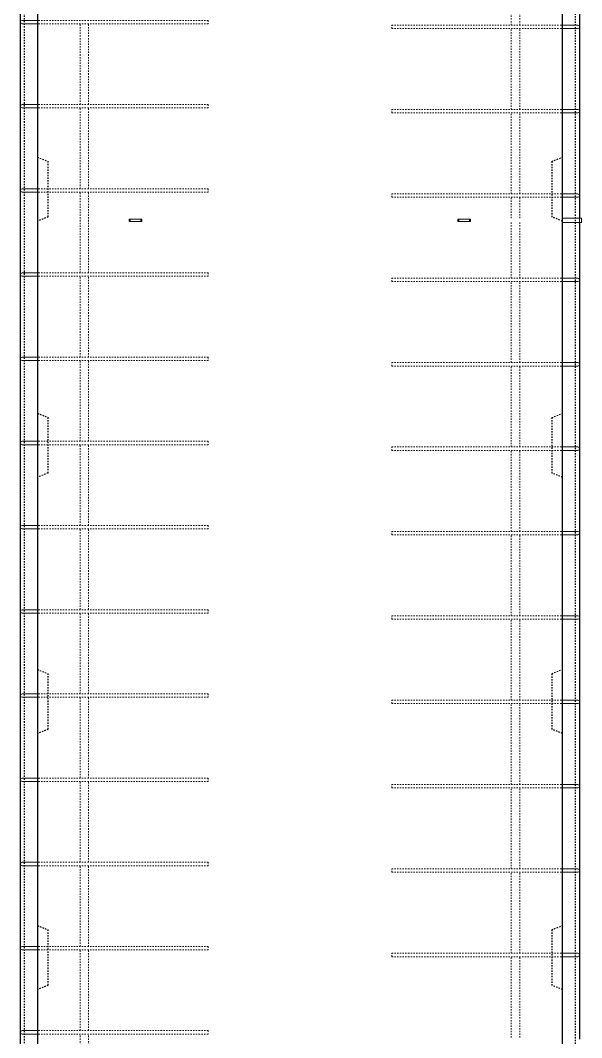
# Model space of a CAD drawing. Header units: millimetres. Extents: x -24813 to -9505, y -2179 to 11928.
# Drawn here: x -20245 to -18930, y 290 to 2673 of the extents above; entities that cross this region are included whole.
import ezdxf

# ---------------------------------------------------------------- set-up
doc = ezdxf.new("R2010")
doc.units = ezdxf.units.MM
doc.linetypes.add('Dash', pattern=[6.36, 3.18, -3.18])
for name, color, linetype, lineweight in [('A-GENM', 13, 'Continuous', 18), ('A-WALL', 113, 'Continuous', 25), ('A-WALL-HDLN', 110, 'Dash', 25), ('S-RBAR', 171, 'Continuous', 18)]:
    doc.layers.add(name, color=color, linetype=linetype, lineweight=lineweight)

# ---------------------------------------------------------------- blocks, each defined once
blk = doc.blocks.new('RR spread anchor face based - RR-SA-1_4-160-2134593-Elevation Front')
at = {"layer": 'A-GENM'}
for p, q in [((-19219.6, -447), (-19217.1, -447)), ((-19219.6, -453), (-19219.6, -447)), ((-19217.1, -447), (-19192.1, -447)), ((-19217.1, -453), (-19217.1, -447)), ((-19192.1, -447), (-19189.6, -447)), ((-19192.1, -453), (-19192.1, -447)), ((-19189.6, -447), (-19189.6, -453)), ((-19217.1, -453), (-19219.6, -453)), ((-19192.1, -453), (-19217.1, -453)), ((-19189.6, -453), (-19192.1, -453))]:
    blk.add_line(p, q, dxfattribs=at)
blk = doc.blocks.new('RR spread anchor face based - RR-SA-2_5-200-1726821-Elevation Front')
at = {"layer": 'A-GENM'}
for p, q in [((-18974.6, 6760), (-18934.6, 6760)), ((-18934.6, 6750), (-18974.6, 6750)), ((-18934.6, 6760), (-18929.6, 6760)), ((-18934.6, 6750), (-18934.6, 6760)), ((-18929.6, 6750), (-18934.6, 6750)), ((-18929.6, 6750), (-18929.6, 6760))]:
    blk.add_line(p, q, dxfattribs=at)

msp = doc.modelspace()

# ---------------------------------------------------------------- linework, layer by layer
at = {"layer": 'A-WALL'}
for p, q in [((-20204.5695, 7700), (-20204.5695, -1395)), ((-18974.5695, -1395), (-18974.5695, 7700)), ((-20244.5695, 2669.82452), (-20244.5695, 2866.28659)), ((-18934.5695, 2855.61993), (-18934.5695, 2658.71341)), ((-20244.5695, 2472.60229), (-20244.5695, 2669.06437)), ((-18934.5695, 2657.95326), (-18934.5695, 2461.04674)), ((-20244.5695, 2275.38007), (-20244.5695, 2471.84215)), ((-18934.5695, 2460.28659), (-18934.5695, 2263.38007)), ((-20244.5695, 2078.15785), (-20244.5695, 2274.61993)), ((-18934.5695, 2262.61993), (-18934.5695, 2210)), ((-18934.5695, 2200), (-18934.5695, 2065.71341)), ((-20244.5695, 1880.93563), (-20244.5695, 2077.39771)), ((-18934.5695, 2064.95326), (-18934.5695, 1868.04674)), ((-20244.5695, 1683.71341), (-20244.5695, 1880.17548)), ((-18934.5695, 1867.28659), (-18934.5695, 1670.38007)), ((-20244.5695, 1486.49118), (-20244.5695, 1682.95326)), ((-18934.5695, 1669.61993), (-18934.5695, 1472.71341)), ((-20244.5695, 1289.26896), (-20244.5695, 1485.73104)), ((-18934.5695, 1471.95326), (-18934.5695, 1275.04674)), ((-20244.5695, 1092.04674), (-20244.5695, 1288.50882)), ((-18934.5695, 1274.28659), (-18934.5695, 1077.38007)), ((-20244.5695, 894.82452), (-20244.5695, 1091.28659)), ((-18934.5695, 1076.61993), (-18934.5695, 879.71341)), ((-20244.5695, 697.60229), (-20244.5695, 894.06437)), ((-18934.5695, 878.95326), (-18934.5695, 682.04674)), ((-20244.5695, 500.38007), (-20244.5695, 696.84215)), ((-18934.5695, 681.28659), (-18934.5695, 484.38007)), ((-20244.5695, 303.15785), (-20244.5695, 499.61993)), ((-18934.5695, 483.61993), (-18934.5695, 286.71341)), ((-20244.5695, 105.93563), (-20244.5695, 302.39771))]:
    msp.add_line(p, q, dxfattribs=at)
at = {"layer": 'A-WALL-HDLN'}
for p, q in [((-20234.56692, -1395), (-20234.56692, 3650)), ((-18944.57208, 3650), (-18944.57208, -1395)), ((-20204.5695, 2352.99023), (-20179.5695, 2342.99023)), ((-20179.5695, 2212.99023), (-20179.5695, 2342.99023)), ((-18999.5695, 2342.99023), (-18974.5695, 2352.99023)), ((-18999.5695, 2342.99023), (-18999.5695, 2212.99023)), ((-20179.5695, 2212.99023), (-20204.5695, 2202.99023)), ((-18974.5695, 2202.99023), (-18999.5695, 2212.99023)), ((-20204.5695, 1752.99023), (-20179.5695, 1742.99023)), ((-20179.5695, 1612.99023), (-20179.5695, 1742.99023)), ((-18999.5695, 1742.99023), (-18974.5695, 1752.99023)), ((-18999.5695, 1742.99023), (-18999.5695, 1612.99023)), ((-20179.5695, 1612.99023), (-20204.5695, 1602.99023)), ((-18974.5695, 1602.99023), (-18999.5695, 1612.99023)), ((-20204.5695, 1152.99023), (-20179.5695, 1142.99023)), ((-18999.5695, 1142.99023), (-18974.5695, 1152.99023)), ((-20179.5695, 1012.99023), (-20179.5695, 1142.99023)), ((-18999.5695, 1142.99023), (-18999.5695, 1012.99023)), ((-20179.5695, 1012.99023), (-20204.5695, 1002.99023)), ((-18974.5695, 1002.99023), (-18999.5695, 1012.99023)), ((-20204.5695, 552.99023), (-20179.5695, 542.99023)), ((-18999.5695, 542.99023), (-18974.5695, 552.99023)), ((-20179.5695, 412.99023), (-20179.5695, 542.99023)), ((-18999.5695, 542.99023), (-18999.5695, 412.99023)), ((-20179.5695, 412.99023), (-20204.5695, 402.99023)), ((-18974.5695, 402.99023), (-18999.5695, 412.99023))]:
    msp.add_line(p, q, dxfattribs=at)
at = {"layer": 'S-RBAR', "linetype": 'Dash'}
for p, q in [((-19094.5695, 2662.33333), (-19094.5695, 2852)), ((-19074.5695, 2662.33333), (-19074.5695, 2852)), ((-19804.5695, 2673.44444), (-20204.51989, 2673.44444)), ((-19804.5695, 2673.44444), (-19804.5695, 2665.44444)), ((-19804.5695, 2665.44444), (-20204.51989, 2665.44444)), ((-20104.5695, 2476.22222), (-20104.5695, 2665.44444)), ((-20084.5695, 2476.22222), (-20084.5695, 2665.44444)), ((-19374.5695, 2662.33333), (-18974.61911, 2662.33333)), ((-19374.5695, 2654.33333), (-19374.5695, 2662.33333)), ((-19374.5695, 2654.33333), (-18974.61911, 2654.33333)), ((-19094.5695, 2464.66667), (-19094.5695, 2654.33333)), ((-19074.5695, 2464.66667), (-19074.5695, 2654.33333)), ((-19804.5695, 2476.22222), (-20204.51989, 2476.22222)), ((-19804.5695, 2468.22222), (-20204.51989, 2468.22222)), ((-20104.5695, 2279), (-20104.5695, 2468.22222)), ((-20084.5695, 2279), (-20084.5695, 2468.22222)), ((-19804.5695, 2476.22222), (-19804.5695, 2468.22222)), ((-19374.5695, 2464.66667), (-18974.61911, 2464.66667)), ((-19374.5695, 2456.66667), (-19374.5695, 2464.66667)), ((-19374.5695, 2456.66667), (-18974.61911, 2456.66667)), ((-19094.5695, 2267), (-19094.5695, 2456.66667)), ((-19074.5695, 2267), (-19074.5695, 2456.66667)), ((-19804.5695, 2279), (-20204.51989, 2279)), ((-19804.5695, 2271), (-20204.51989, 2271)), ((-20104.5695, 2081.77778), (-20104.5695, 2271)), ((-20084.5695, 2081.77778), (-20084.5695, 2271)), ((-19804.5695, 2279), (-19804.5695, 2271)), ((-19374.5695, 2267), (-18974.61911, 2267)), ((-19374.5695, 2259), (-19374.5695, 2267)), ((-19374.5695, 2259), (-18974.61911, 2259)), ((-19094.5695, 2210), (-19094.5695, 2259)), ((-19074.5695, 2210), (-19074.5695, 2259)), ((-19094.5695, 2069.33333), (-19094.5695, 2200)), ((-19074.5695, 2069.33333), (-19074.5695, 2200)), ((-19804.5695, 2081.77778), (-20204.51989, 2081.77778)), ((-19804.5695, 2073.77778), (-20204.51989, 2073.77778)), ((-20104.5695, 1884.55556), (-20104.5695, 2073.77778)), ((-20084.5695, 1884.55556), (-20084.5695, 2073.77778)), ((-19804.5695, 2081.77778), (-19804.5695, 2073.77778)), ((-19374.5695, 2069.33333), (-18974.61911, 2069.33333)), ((-19374.5695, 2061.33333), (-19374.5695, 2069.33333)), ((-19374.5695, 2061.33333), (-18974.61911, 2061.33333)), ((-19094.5695, 1871.66667), (-19094.5695, 2061.33333)), ((-19074.5695, 1871.66667), (-19074.5695, 2061.33333)), ((-19804.5695, 1884.55556), (-20204.51989, 1884.55556)), ((-19804.5695, 1884.55556), (-19804.5695, 1876.55556)), ((-19804.5695, 1876.55556), (-20204.51989, 1876.55556)), ((-20104.5695, 1687.33333), (-20104.5695, 1876.55556)), ((-20084.5695, 1687.33333), (-20084.5695, 1876.55556)), ((-19374.5695, 1871.66667), (-18974.61911, 1871.66667)), ((-19374.5695, 1863.66667), (-19374.5695, 1871.66667)), ((-19374.5695, 1863.66667), (-18974.61911, 1863.66667)), ((-19094.5695, 1674), (-19094.5695, 1863.66667)), ((-19074.5695, 1674), (-19074.5695, 1863.66667)), ((-19804.5695, 1687.33333), (-20204.51989, 1687.33333)), ((-19804.5695, 1679.33333), (-20204.51989, 1679.33333)), ((-20104.5695, 1490.11111), (-20104.5695, 1679.33333)), ((-20084.5695, 1490.11111), (-20084.5695, 1679.33333)), ((-19804.5695, 1687.33333), (-19804.5695, 1679.33333)), ((-19374.5695, 1674), (-18974.61911, 1674)), ((-19374.5695, 1666), (-19374.5695, 1674)), ((-19374.5695, 1666), (-18974.61911, 1666)), ((-19094.5695, 1476.33333), (-19094.5695, 1666)), ((-19074.5695, 1476.33333), (-19074.5695, 1666)), ((-19804.5695, 1490.11111), (-20204.51989, 1490.11111)), ((-19804.5695, 1482.11111), (-20204.51989, 1482.11111)), ((-20104.5695, 1292.88889), (-20104.5695, 1482.11111)), ((-20084.5695, 1292.88889), (-20084.5695, 1482.11111)), ((-19804.5695, 1490.11111), (-19804.5695, 1482.11111)), ((-19374.5695, 1476.33333), (-18974.61911, 1476.33333)), ((-19374.5695, 1468.33333), (-19374.5695, 1476.33333)), ((-19374.5695, 1468.33333), (-18974.61911, 1468.33333)), ((-19094.5695, 1278.66667), (-19094.5695, 1468.33333)), ((-19074.5695, 1278.66667), (-19074.5695, 1468.33333)), ((-19804.5695, 1292.88889), (-20204.51989, 1292.88889)), ((-19804.5695, 1292.88889), (-19804.5695, 1284.88889)), ((-19804.5695, 1284.88889), (-20204.51989, 1284.88889)), ((-20104.5695, 1095.66667), (-20104.5695, 1284.88889)), ((-20084.5695, 1095.66667), (-20084.5695, 1284.88889)), ((-19374.5695, 1278.66667), (-18974.61911, 1278.66667)), ((-19374.5695, 1270.66667), (-19374.5695, 1278.66667)), ((-19374.5695, 1270.66667), (-18974.61911, 1270.66667)), ((-19094.5695, 1081), (-19094.5695, 1270.66667)), ((-19074.5695, 1081), (-19074.5695, 1270.66667)), ((-19804.5695, 1095.66667), (-20204.51989, 1095.66667)), ((-19804.5695, 1087.66667), (-20204.51989, 1087.66667)), ((-20104.5695, 898.85856), (-20104.5695, 1087.66667)), ((-20084.5695, 898.44444), (-20084.5695, 1087.66667)), ((-19804.5695, 1095.66667), (-19804.5695, 1087.66667)), ((-19374.5695, 1081), (-18974.61911, 1081)), ((-19374.5695, 1073), (-19374.5695, 1081)), ((-19374.5695, 1073), (-18974.61911, 1073)), ((-19094.5695, 883.33333), (-19094.5695, 1073)), ((-19074.5695, 883.33333), (-19074.5695, 1073)), ((-19804.5695, 898.44444), (-20204.51989, 898.44444)), ((-19804.5695, 890.44444), (-20204.51989, 890.44444)), ((-20104.5695, 701.22222), (-20104.5695, 890.44444)), ((-20084.5695, 701.22222), (-20084.5695, 890.44444)), ((-19804.5695, 898.44444), (-19804.5695, 890.44444)), ((-19374.5695, 883.33333), (-18974.61911, 883.33333)), ((-19374.5695, 875.33333), (-19374.5695, 883.33333)), ((-19374.5695, 875.33333), (-18974.61911, 875.33333)), ((-19094.5695, 685.66667), (-19094.5695, 875.33333)), ((-19074.5695, 685.66667), (-19074.5695, 875.33333)), ((-19804.5695, 701.22222), (-20204.51989, 701.22222)), ((-19804.5695, 693.22222), (-20204.51989, 693.22222)), ((-20104.5695, 504), (-20104.5695, 693.22222)), ((-20084.5695, 504), (-20084.5695, 693.22222)), ((-19804.5695, 701.22222), (-19804.5695, 693.22222)), ((-19374.5695, 685.66667), (-18974.61911, 685.66667)), ((-19374.5695, 677.66667), (-19374.5695, 685.66667)), ((-19374.5695, 677.66667), (-18974.61911, 677.66667)), ((-19094.5695, 488), (-19094.5695, 677.66667)), ((-19074.5695, 488), (-19074.5695, 677.66667)), ((-19804.5695, 504), (-20204.51989, 504)), ((-19804.5695, 504), (-19804.5695, 496)), ((-19804.5695, 496), (-20204.51989, 496)), ((-20104.5695, 306.77778), (-20104.5695, 496)), ((-20084.5695, 306.77778), (-20084.5695, 496)), ((-19374.5695, 488), (-18974.61911, 488)), ((-19374.5695, 480), (-19374.5695, 488)), ((-19374.5695, 480), (-18974.61911, 480)), ((-19094.5695, 290.33333), (-19094.5695, 480)), ((-19074.5695, 290.33333), (-19074.5695, 480)), ((-19804.5695, 306.77778), (-20204.51989, 306.77778)), ((-19804.5695, 298.77778), (-20204.51989, 298.77778)), ((-20104.5695, 126.46784), (-20104.5695, 298.77778)), ((-20084.5695, 126.46784), (-20084.5695, 298.77778)), ((-19804.5695, 306.77778), (-19804.5695, 298.77778))]:
    msp.add_line(p, q, dxfattribs=at)
at = {"layer": 'S-RBAR'}
for p, q in [((-20240.5695, 2673.44444), (-20220.5695, 2673.44444)), ((-20204.5695, 2673.44444), (-20220.5695, 2673.44444)), ((-20240.5695, 2665.44444), (-20220.5695, 2665.44444)), ((-20204.5695, 2665.44444), (-20220.5695, 2665.44444)), ((-18974.5695, 2662.33333), (-18958.5695, 2662.33333)), ((-18974.5695, 2654.33333), (-18958.5695, 2654.33333)), ((-18938.5695, 2662.33333), (-18958.5695, 2662.33333)), ((-18938.5695, 2654.33333), (-18958.5695, 2654.33333)), ((-20240.5695, 2476.22222), (-20220.5695, 2476.22222)), ((-20240.5695, 2468.22222), (-20220.5695, 2468.22222)), ((-20204.5695, 2476.22222), (-20220.5695, 2476.22222)), ((-20204.5695, 2468.22222), (-20220.5695, 2468.22222)), ((-18974.5695, 2464.66667), (-18958.5695, 2464.66667)), ((-18974.5695, 2456.66667), (-18958.5695, 2456.66667)), ((-18938.5695, 2464.66667), (-18958.5695, 2464.66667)), ((-18938.5695, 2456.66667), (-18958.5695, 2456.66667)), ((-20240.5695, 2279), (-20220.5695, 2279)), ((-20240.5695, 2271), (-20220.5695, 2271)), ((-20204.5695, 2279), (-20220.5695, 2279)), ((-20204.5695, 2271), (-20220.5695, 2271)), ((-18974.5695, 2267), (-18958.5695, 2267)), ((-18938.5695, 2267), (-18958.5695, 2267)), ((-18974.5695, 2259), (-18958.5695, 2259)), ((-18938.5695, 2259), (-18958.5695, 2259)), ((-20240.5695, 2081.77778), (-20220.5695, 2081.77778)), ((-20240.5695, 2073.77778), (-20220.5695, 2073.77778)), ((-20204.5695, 2081.77778), (-20220.5695, 2081.77778)), ((-20204.5695, 2073.77778), (-20220.5695, 2073.77778)), ((-18974.5695, 2069.33333), (-18958.5695, 2069.33333)), ((-18974.5695, 2061.33333), (-18958.5695, 2061.33333)), ((-18938.5695, 2069.33333), (-18958.5695, 2069.33333)), ((-18938.5695, 2061.33333), (-18958.5695, 2061.33333)), ((-20240.5695, 1884.55556), (-20220.5695, 1884.55556)), ((-20204.5695, 1884.55556), (-20220.5695, 1884.55556)), ((-20240.5695, 1876.55556), (-20220.5695, 1876.55556)), ((-20204.5695, 1876.55556), (-20220.5695, 1876.55556)), ((-18974.5695, 1871.66667), (-18958.5695, 1871.66667)), ((-18974.5695, 1863.66667), (-18958.5695, 1863.66667)), ((-18938.5695, 1871.66667), (-18958.5695, 1871.66667)), ((-18938.5695, 1863.66667), (-18958.5695, 1863.66667)), ((-20240.5695, 1687.33333), (-20220.5695, 1687.33333)), ((-20240.5695, 1679.33333), (-20220.5695, 1679.33333)), ((-20204.5695, 1687.33333), (-20220.5695, 1687.33333)), ((-20204.5695, 1679.33333), (-20220.5695, 1679.33333)), ((-18974.5695, 1674), (-18958.5695, 1674)), ((-18938.5695, 1674), (-18958.5695, 1674)), ((-18974.5695, 1666), (-18958.5695, 1666)), ((-18938.5695, 1666), (-18958.5695, 1666)), ((-20240.5695, 1490.11111), (-20220.5695, 1490.11111)), ((-20240.5695, 1482.11111), (-20220.5695, 1482.11111)), ((-20204.5695, 1490.11111), (-20220.5695, 1490.11111)), ((-20204.5695, 1482.11111), (-20220.5695, 1482.11111)), ((-18974.5695, 1476.33333), (-18958.5695, 1476.33333)), ((-18974.5695, 1468.33333), (-18958.5695, 1468.33333)), ((-18938.5695, 1476.33333), (-18958.5695, 1476.33333)), ((-18938.5695, 1468.33333), (-18958.5695, 1468.33333)), ((-20240.5695, 1292.88889), (-20220.5695, 1292.88889)), ((-20204.5695, 1292.88889), (-20220.5695, 1292.88889)), ((-20240.5695, 1284.88889), (-20220.5695, 1284.88889)), ((-20204.5695, 1284.88889), (-20220.5695, 1284.88889)), ((-18974.5695, 1278.66667), (-18958.5695, 1278.66667)), ((-18974.5695, 1270.66667), (-18958.5695, 1270.66667)), ((-18938.5695, 1278.66667), (-18958.5695, 1278.66667)), ((-18938.5695, 1270.66667), (-18958.5695, 1270.66667)), ((-20240.5695, 1095.66667), (-20220.5695, 1095.66667)), ((-20240.5695, 1087.66667), (-20220.5695, 1087.66667)), ((-20204.5695, 1095.66667), (-20220.5695, 1095.66667)), ((-20204.5695, 1087.66667), (-20220.5695, 1087.66667)), ((-18974.5695, 1081), (-18958.5695, 1081)), ((-18974.5695, 1073), (-18958.5695, 1073)), ((-18938.5695, 1081), (-18958.5695, 1081)), ((-18938.5695, 1073), (-18958.5695, 1073)), ((-20240.5695, 898.44444), (-20220.5695, 898.44444)), ((-20240.5695, 890.44444), (-20220.5695, 890.44444)), ((-20204.5695, 898.44444), (-20220.5695, 898.44444)), ((-20204.5695, 890.44444), (-20220.5695, 890.44444)), ((-18974.5695, 883.33333), (-18958.5695, 883.33333)), ((-18938.5695, 883.33333), (-18958.5695, 883.33333)), ((-18974.5695, 875.33333), (-18958.5695, 875.33333)), ((-18938.5695, 875.33333), (-18958.5695, 875.33333)), ((-20240.5695, 701.22222), (-20220.5695, 701.22222)), ((-20240.5695, 693.22222), (-20220.5695, 693.22222)), ((-20204.5695, 701.22222), (-20220.5695, 701.22222)), ((-20204.5695, 693.22222), (-20220.5695, 693.22222)), ((-18974.5695, 685.66667), (-18958.5695, 685.66667)), ((-18974.5695, 677.66667), (-18958.5695, 677.66667)), ((-18938.5695, 685.66667), (-18958.5695, 685.66667)), ((-18938.5695, 677.66667), (-18958.5695, 677.66667)), ((-20240.5695, 504), (-20220.5695, 504)), ((-20204.5695, 504), (-20220.5695, 504)), ((-20240.5695, 496), (-20220.5695, 496)), ((-20204.5695, 496), (-20220.5695, 496)), ((-18974.5695, 488), (-18958.5695, 488)), ((-18974.5695, 480), (-18958.5695, 480)), ((-18938.5695, 488), (-18958.5695, 488)), ((-18938.5695, 480), (-18958.5695, 480)), ((-20240.5695, 306.77778), (-20220.5695, 306.77778)), ((-20240.5695, 298.77778), (-20220.5695, 298.77778)), ((-20204.5695, 306.77778), (-20220.5695, 306.77778)), ((-20204.5695, 298.77778), (-20220.5695, 298.77778))]:
    msp.add_line(p, q, dxfattribs=at)
for centre, start, end in [((-20240.5695, 2669.44444), 90, 270), ((-18938.5695, 2658.33333), 270, 90), ((-20240.5695, 2472.22222), 90, 270), ((-18938.5695, 2460.66667), 270, 90), ((-20240.5695, 2275), 90, 270), ((-18938.5695, 2263), 270, 90), ((-20240.5695, 2077.77778), 90, 270), ((-18938.5695, 2065.33333), 270, 90), ((-20240.5695, 1880.55556), 90, 270), ((-18938.5695, 1867.66667), 270, 90), ((-20240.5695, 1683.33333), 90, 270), ((-18938.5695, 1670), 270, 90), ((-20240.5695, 1486.11111), 90, 270), ((-18938.5695, 1472.33333), 270, 90), ((-20240.5695, 1288.88889), 90, 270), ((-18938.5695, 1274.66667), 270, 90), ((-20240.5695, 1091.66667), 90, 270), ((-18938.5695, 1077), 270, 90), ((-20240.5695, 894.44444), 90, 270), ((-18938.5695, 879.33333), 270, 90), ((-20240.5695, 697.22222), 90, 270), ((-18938.5695, 681.66667), 270, 90), ((-20240.5695, 500), 90, 270), ((-18938.5695, 484), 270, 90), ((-20240.5695, 302.77778), 90, 270)]:
    msp.add_arc(centre, 4, start, end, dxfattribs=at)

# ---------------------------------------------------------------- block references
at = {"layer": 'A-GENM'}
for name, p in [('RR spread anchor face based - RR-SA-1_4-160-2134593-Elevation Front', (-770, 2655)), ('RR spread anchor face based - RR-SA-1_4-160-2134593-Elevation Front', (0, 2655)), ('RR spread anchor face based - RR-SA-2_5-200-1726821-Elevation Front', (0, -4550))]:
    msp.add_blockref(name, p, dxfattribs=at)

doc.saveas('drawing.dxf')
